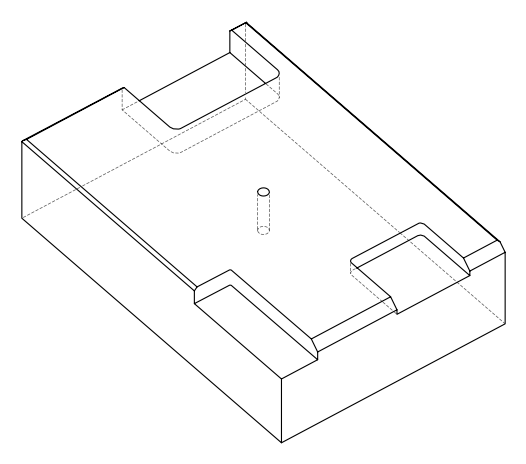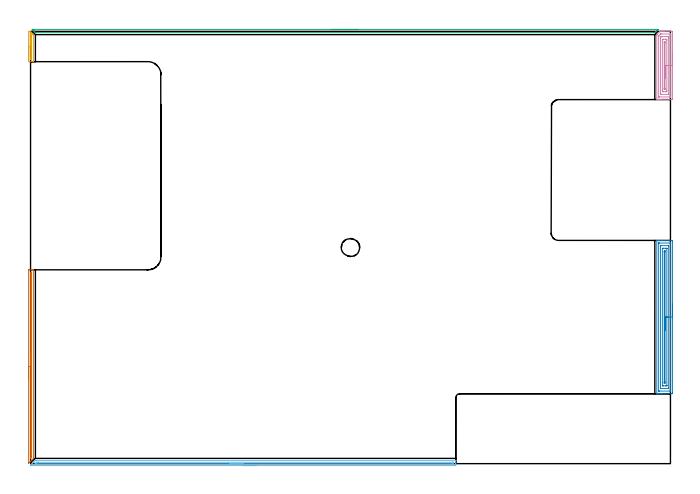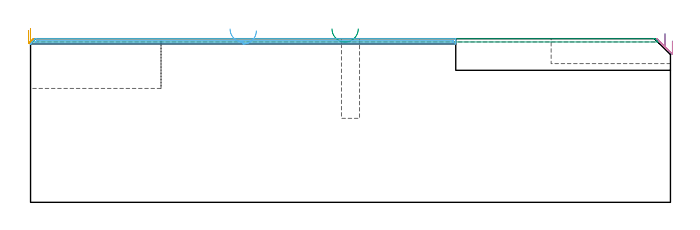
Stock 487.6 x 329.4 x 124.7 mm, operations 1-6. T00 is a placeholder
(PLAN: 11 operations, 5 tool changes, 176.6 min)
(1 AREA_MILL | FG_CHAMFER_SURFACE | UGT0205_001 | 2.48 min | 1030 mm3)
(2 AREA_MILL_1 | FG_CHAMFER_SURFACE_1 | UGT0205_001 | 4.86 min | 9191 mm3)
(3 AREA_MILL_2 | FG_CHAMFER_SURFACE_2 | UGT0205_001 | 3.96 min | 1498 mm3)
(4 AREA_MILL_3 | FG_CHAMFER_SURFACE_3 | UGT0205_001 | 2.26 min | 4132 mm3)
(5 AREA_MILL_4 | FG_CHAMFER_SURFACE_4 | UGT0205_001 | 0.51 min | 172 mm3)
(6 AREA_MILL_5 | FG_CHAMFER_SURFACE_5 | UGT0205_001 | 5.32 min | 2595 mm3)
(7 MILL_CORNER_NOTCH_RECTANGULAR | CORNER_NOTCH_RECTANGULAR | NXT0201_008 | Follow Part, ap 1.5, ae 75% | 76.95 min | 209597 mm3)
(8 MILL_SLOT | SLOT_PARTIAL_RECTANGULAR | NXT0201_010 | Follow Part, ap 2.5, ae 75% | 32.47 min | 184105 mm3)
(9 MILL_SLOT_1 | SLOT_PARTIAL_RECTANGULAR_1 | NXT0201_012 | Follow Part, ap 4, ae 75% | 46.11 min | 595934 mm3)
(10 MILL_BLIND_HOLE_FROM_SOLID_MATERIAL | STEP1POCKET | NXT0201_010 | Spiral | 1.45 min | 9004 mm3)
(11 BORE_BLIND_HOLE | STEP1POCKET | UGT0332_073 | 0.25 min | 17 mm3)
(TOOL UGT0205_001 | Chamfer Mill 20 x 3 x 45 deg. | D20 FL50 Z2)
(TOOL NXT0201_008 | ENDMILL 6mm [2P460-0600-NA 1630] | D6 FL26 Z6)
(TOOL NXT0201_010 | ENDMILL 10mm [2P460-1000-NA 1630] | D10 FL30 Z6)
(TOOL NXT0201_012 | ENDMILL 16mm [2P460-1600-NA 1630] | D16 FL38 Z6)
(TOOL UGT0332_073 | 13.8 mm Rough Boring Bar | D13.8)
(OP 1 AREA_MILL)
G17 G21 G94 G90
T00 M6
G54
G17 G0 G90 X-1.5 Y64. S1061 M3
G43 Z134.7 H0
Z131.
G94 G1 Y64.038 Z130.128 F250.
Y64.152 Z129.263
Y64.341 Z128.412
Y64.603 Z127.58
Y64.937 Z126.774
Y65.34 Z126.
Y65.809 Z125.264
Y66.34 Z124.572
Y66.929 Z123.929
Y67.572 Z123.34
Y68.264 Z122.808
Y69. Z122.34
Y69.774 Z121.937
Y70.58 Z121.603
Y71.412 Z121.341
Y72.264 Z121.152
Y73.128 Z121.038
Y74. Z121.
Y147.107
X-1.498 Y147.292 Z121.002
X-1.491 Y147.698 Z121.005
X-1.272 Y147.7 Z121.226
X-0.98 Z121.517
X0.793 Z123.288
X1.378 Z123.877
X1.857 Z124.356
X2.176 Y147.693 Z124.667
X2.197 Y147.69 Z124.688
X2.2 Y147.553 Z124.7
Y4.459
X2.193 Y3.994 Z124.692
X0.876 Y2.676 Z123.376
X-0.461 Y1.339 Z122.038
X-1.352 Y0.447 Z121.146
X-1.423 Y0.378 Z121.075
X-1.491 Y0.314 Z121.005
X-1.498 Y0.409 Z121.001
X-1.5 Y0.447 Z121.
Y74.
X-0.086 Z122.414
Y145.317
X-0.082 Y145.543 Z122.418
X-0.079 Y145.651 Z122.421
X-0.072 Y145.69 Z122.428
X-0.023 Y145.693 Z122.477
X0.163 Y145.698 Z122.663
X0.42 Y145.7 Z122.92
X0.653 Y145.697 Z123.153
X0.74 Y145.694 Z123.24
X0.774 Y145.69 Z123.274
X0.779 Y145.651 Z123.279
X0.782 Y145.546 Z123.282
X0.786 Y145.332 Z123.286
Y5.358
X0.784 Y5.127 Z123.284
X0.782 Y5.072 Z123.282
X0.779 Y5.049 Z123.279
X0.763 Y5.025 Z123.263
X0.68 Y4.936 Z123.18
X0.502 Y4.752 Z123.002
X0.058 Y4.307 Z122.558
X-0.03 Y4.222 Z122.47
X-0.055 Y4.2 Z122.445
X-0.073 Y4.186 Z122.427
X-0.079 Y4.251 Z122.421
X-0.086 Y4.451 Z122.414
Y4.459
Y74.
Y74.872 Z122.452
Y75.737 Z122.566
Y76.588 Z122.755
Y77.42 Z123.017
Y78.226 Z123.351
Y79. Z123.754
Y79.736 Z124.223
Y80.428 Z124.754
Y81.071 Z125.343
Y81.66 Z125.986
Y82.192 Z126.678
Y82.66 Z127.414
Y83.063 Z128.188
Y83.397 Z128.994
Y83.659 Z129.826
Y83.848 Z130.678
Y83.962 Z131.543
Y84. Z132.414
G0 Z134.7
M5
M2
(OP 2 AREA_MILL_1)
G17 G21 G94 G90
T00 M6
G54
G17 G0 G90 X489.1 Y121.7 S1061 M3
G43 Z134.7 H0
Z122.8
G94 G1 Y121.662 Z121.928 F250.
Y121.548 Z121.064
Y121.359 Z120.212
Y121.097 Z119.38
Y120.763 Z118.574
Y120.36 Z117.8
Y119.892 Z117.064
Y119.36 Z116.372
Y118.771 Z115.729
Y118.128 Z115.14
Y117.436 Z114.608
Y116.7 Z114.14
Y115.926 Z113.737
Y115.12 Z113.403
Y114.288 Z113.141
Y113.437 Z112.952
Y112.572 Z112.838
Y111.7 Z112.8
Y53.867
X489.096 Y53.571 Z112.802
X489.091 Y53.31 Z112.805
X488.825 Y53.3 Z113.072
X481.366 Z120.528
X480.72 Z121.178
X480.474 Z121.423
X478.69 Z123.205
X478.199 Z123.7
X477.798 Z124.1
X477.529 Z124.369
X477.211 Z124.68
X477.203 Y53.307 Z124.688
X477.2 Y53.422 Z124.7
Y169.978
X477.203 Y170.09 Z124.688
X477.24 Y170.093 Z124.652
X477.53 Y170.1 Z124.369
X478.199 Z123.7
X478.69 Z123.205
X480.72 Z121.178
X481.366 Z120.528
X488.502 Z113.395
X488.827 Y170.098 Z113.07
X489.091 Y170.09 Z112.805
X489.099 Y169.826 Z112.799
X489.1 Y111.7 Z112.8
X487.686 Z114.214
X487.685 Y55.495 Z114.215
X487.681 Y55.344 Z114.219
X487.679 Y55.308 Z114.221
X487.674 Y55.305 Z114.226
X487.653 Y55.302 Z114.247
X487.61 Y55.3 Z114.29
X487.065 Z114.835
X479.037 Y55.301 Z122.863
X478.69 Y55.307 Z123.21
X478.643 Y55.31 Z123.257
X478.621 Y55.324 Z123.279
X478.618 Y55.419 Z123.282
X478.615 Y55.571 Z123.285
Y167.905
X478.619 Y168.056 Z123.281
X478.621 Y168.092 Z123.279
X478.626 Y168.095 Z123.274
X478.647 Y168.098 Z123.253
X478.69 Y168.1 Z123.21
X479.235 Z122.665
X487.263 Y168.099 Z114.637
X487.61 Y168.093 Z114.29
X487.657 Y168.09 Z114.243
X487.679 Y168.076 Z114.221
X487.682 Y167.981 Z114.218
X487.685 Y167.829 Z114.215
X487.686 Y111.7 Z114.214
X486.272 Z115.628
X486.271 Y57.872 Z115.629
X486.267 Y57.426 Z115.633
X486.265 Y57.325 Z115.635
X486.079 Y57.308 Z115.821
X485.952 Y57.301 Z115.948
X480.348 Z121.552
X480.095 Y57.307 Z121.805
X480.034 Y57.312 Z121.866
X480.032 Y57.325 Z121.868
X480.029 Y57.363 Z121.871
Y165.528
X480.033 Y165.974 Z121.867
X480.035 Y166.075 Z121.865
X480.221 Y166.092 Z121.679
X480.349 Y166.099 Z121.551
X485.952 Z115.948
X486.205 Y166.093 Z115.695
X486.266 Y166.088 Z115.634
X486.268 Y166.075 Z115.632
X486.271 Y166.037 Z115.629
X486.272 Y111.7 Z115.628
X484.857 Z117.043
Y59.485
X484.856 Y59.384 Z117.044
X484.853 Y59.334 Z117.047
X484.851 Y59.315 Z117.049
X484.832 Y59.307 Z117.068
X484.042 Y59.3 Z117.858
X483.947 Z117.953
X482.258 Z119.642
X482.163 Z119.737
X481.458 Y59.31 Z120.442
X481.449 Y59.315 Z120.451
X481.446 Y59.332 Z120.454
X481.444 Y59.377 Z120.456
X481.443 Y59.469 Z120.457
Y59.652
Y163.915
X481.444 Y164.016 Z120.456
X481.447 Y164.066 Z120.453
X481.449 Y164.085 Z120.451
X481.468 Y164.093 Z120.432
X482.258 Y164.1 Z119.642
X482.353 Z119.547
X484.042 Z117.858
X484.137 Z117.763
X484.842 Y164.09 Z117.058
X484.851 Y164.085 Z117.049
X484.854 Y164.068 Z117.046
X484.856 Y164.023 Z117.044
X484.857 Y163.931 Z117.043
Y163.748
Y111.7
X483.443 Z118.457
Y62.473
X483.441 Y61.875 Z118.459
X483.438 Y61.588 Z118.462
X483.431 Y61.31 Z118.469
X483.15 Y61.307 Z118.75
X482.958 Z118.942
X482.89 Y61.31 Z119.01
X482.864 Y61.324 Z119.036
X482.862 Y61.388 Z119.038
X482.859 Y61.583 Z119.041
X482.857 Y61.875 Z119.043
Y62.167
Y160.927
X482.859 Y161.525 Z119.041
X482.862 Y161.812 Z119.038
X482.869 Y162.09 Z119.031
X483.15 Y162.094 Z118.75
X483.342 Y162.093 Z118.558
X483.41 Y162.09 Z118.49
X483.436 Y162.076 Z118.464
X483.438 Y162.012 Z118.462
X483.441 Y161.817 Z118.459
X483.443 Y161.525 Z118.457
Y161.233
Y111.7
Y110.828 Z118.495
Y109.964 Z118.609
Y109.112 Z118.798
Y108.28 Z119.06
Y107.474 Z119.394
Y106.7 Z119.797
Y105.964 Z120.265
Y105.272 Z120.796
Y104.629 Z121.386
Y104.04 Z122.029
Y103.509 Z122.721
Y103.04 Z123.457
Y102.637 Z124.231
Y102.303 Z125.037
Y102.041 Z125.869
Y101.852 Z126.72
Y101.738 Z127.585
Y101.7 Z128.457
G0 Z134.7
M5
M2
(OP 3 AREA_MILL_2)
G17 G21 G94 G90
T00 M6
G54
G17 G0 G90 X229.7 Y330.9 S1061 M3
G43 Z134.7 H0
Z132.2
G94 G1 X229.738 Z131.328 F250.
X229.852 Z130.463
X230.041 Z129.612
X230.303 Z128.78
X230.637 Z127.974
X231.04 Z127.2
X231.509 Z126.464
X232.04 Z125.772
X232.629 Z125.129
X233.272 Z124.539
X233.964 Z124.008
X234.7 Z123.54
X235.474 Z123.137
X236.28 Z122.803
X237.112 Z122.541
X237.964 Z122.352
X238.828 Z122.238
X239.7 Z122.2
X478.166 Y330.899 Z122.199
X478.183 Y330.894 Z122.203
X478.166 Y330.869 Z122.229
X478.03 Y330.73 Z122.369
X477.57 Y330.269 Z122.83
X477.39 Y330.088 Z123.008
X476.886 Y329.586 Z123.514
X476.675 Y329.374 Z123.724
X476.515 Y329.212 Z123.883
X476.358 Y329.056 Z124.041
X476.228 Y328.927 Z124.171
X476.076 Y328.774 Z124.321
X475.781 Y328.483 Z124.616
X475.701 Y328.406 Z124.692
X474.887 Y328.4 Z124.7
X4.513
X3.712 Y328.405 Z124.693
X3.698 Y328.406 Z124.692
X3.619 Y328.482 Z124.616
X3.324 Y328.774 Z124.321
X3.172 Y328.927 Z124.171
X3.042 Y329.057 Z124.041
X2.885 Y329.212 Z123.883
X2.725 Y329.374 Z123.724
X2.613 Y329.486 Z123.612
X1.755 Y330.344 Z122.754
X1.201 Y330.898 Z122.201
X1.7 Y330.9 Z122.2
X239.7
X240.572 Z122.238
X241.437 Z122.352
X242.288 Z122.541
X243.12 Z122.803
X243.926 Z123.137
X244.7 Z123.54
X245.436 Z124.008
X246.128 Z124.539
X246.771 Z125.129
X247.36 Z125.772
X247.892 Z126.464
X248.36 Z127.2
X248.763 Z127.974
X249.097 Z128.78
X249.359 Z129.612
X249.548 Z130.463
X249.662 Z131.328
X249.7 Z132.2
G0 Z134.7
M5
M2
(OP 4 AREA_MILL_3)
G17 G21 G94 G90
T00 M6
G54
G17 G0 G90 X489.1 Y313.4 S1061 M3
G43 Z134.7 H0
Z122.8
G94 G1 Y313.362 Z121.928 F250.
Y313.248 Z121.064
Y313.059 Z120.212
Y312.797 Z119.38
Y312.463 Z118.574
Y312.06 Z117.8
Y311.592 Z117.064
Y311.06 Z116.372
Y310.471 Z115.729
Y309.828 Z115.14
Y309.136 Z114.609
Y308.4 Z114.14
Y307.626 Z113.737
Y306.82 Z113.403
Y305.988 Z113.141
Y305.136 Z112.952
Y304.272 Z112.838
Y303.4 Z112.8
Y277.992
X489.097 Y277.696 Z112.801
X489.091 Y277.41 Z112.806
X488.801 Y277.4 Z113.096
X480.474 Z121.42
X479.875 Z122.022
X479.582 Z122.314
X478.983 Z122.913
X478.69 Z123.205
X478.104 Z123.795
X477.798 Z124.101
X477.593 Z124.306
X477.25 Z124.641
X477.211 Z124.68
X477.202 Y277.408 Z124.688
X477.2 Y277.546 Z124.7
Y326.133
X477.205 Y326.906 Z124.691
X477.325 Y327.025 Z124.575
X477.352 Y327.053 Z124.546
X479.582 Y329.283 Z122.316
X479.664 Y329.365 Z122.233
X479.69 Y329.39 Z122.206
X479.914 Y329.4 Z121.982
X480.168 Z121.731
X480.78 Z121.119
X481.366 Z120.529
X482.551 Z119.346
X483.15 Z118.744
X488.502 Z113.395
X488.803 Y329.398 Z113.094
X489.092 Y329.39 Z112.806
X489.099 Y329.102 Z112.799
X489.1 Y303.4 Z112.8
X487.686 Z114.214
X487.685 Y279.7 Z114.215
X487.684 Y279.623 Z114.216
X487.679 Y279.472 Z114.221
X487.674 Y279.409 Z114.226
X487.656 Y279.406 Z114.244
X487.61 Y279.404 Z114.29
X487.093 Y279.4 Z114.807
X479.065 Y279.401 Z122.835
X478.69 Y279.404 Z123.21
X478.638 Y279.407 Z123.262
X478.627 Y279.409 Z123.273
X478.621 Y279.447 Z123.279
X478.618 Y279.547 Z123.282
X478.615 Y279.699 Z123.285
X478.614 Y279.775 Z123.286
X478.615 Y325.394 Z123.285
X478.617 Y325.546 Z123.283
X478.621 Y325.845 Z123.279
X478.69 Y325.928 Z123.21
X478.789 Y326.035 Z123.111
X478.884 Y326.133 Z123.016
X479.775 Y327.025 Z122.125
X480.129 Y327.37 Z121.771
X480.15 Y327.388 Z121.75
X480.193 Y327.392 Z121.707
X480.287 Y327.396 Z121.613
X480.474 Y327.399 Z121.426
X487.235 Y327.4 Z114.665
X487.61 Y327.396 Z114.29
X487.662 Y327.393 Z114.238
X487.673 Y327.391 Z114.227
X487.679 Y327.353 Z114.221
X487.682 Y327.253 Z114.218
X487.685 Y327.101 Z114.215
X487.686 Y327.025 Z114.214
Y303.4
X486.272 Z115.628
X486.271 Y281.558 Z115.629
X486.27 Y281.447 Z115.63
X486.268 Y281.421 Z115.632
X486.266 Y281.414 Z115.634
X486.247 Y281.41 Z115.653
X486.142 Y281.404 Z115.758
X485.984 Y281.4 Z115.916
X480.632 Y281.401 Z121.268
X480.474 Y281.403 Z121.426
X480.316 Y281.408 Z121.584
X480.035 Y281.419 Z121.865
X480.033 Y281.558 Z121.867
X480.03 Y282.002 Z121.87
X480.029 Y282.45 Z121.871
X480.028 Y282.895 Z121.872
X480.029 Y323.904 Z121.871
X480.031 Y324.35 Z121.869
X480.034 Y324.79 Z121.866
X480.046 Y324.835 Z121.854
X480.076 Y324.869 Z121.824
X480.156 Y324.953 Z121.744
X480.441 Y325.242 Z121.459
X480.458 Y325.258 Z121.442
X480.474 Y325.274 Z121.426
X480.573 Y325.362 Z121.327
X480.614 Y325.39 Z121.286
X480.658 Y325.393 Z121.242
X480.841 Y325.397 Z121.059
X481.208 Y325.4 Z120.692
X481.366 Z120.534
X484.776 Z117.124
X485.668 Z116.232
X485.826 Y325.397 Z116.074
X485.984 Y325.393 Z115.916
X486.265 Y325.381 Z115.635
X486.267 Y325.242 Z115.633
X486.27 Y324.798 Z115.63
X486.271 Y324.35 Z115.629
Y323.905
X486.272 Y303.4 Z115.628
X484.857 Z117.043
Y284.233
X484.85 Y283.425 Z117.05
X484.042 Y283.401 Z117.858
X483.983 Y283.4 Z117.917
X482.258 Z119.642
X482.199 Z119.701
X481.45 Y283.425 Z120.45
X481.443 Y284.156 Z120.457
Y322.567
X481.45 Y323.375 Z120.45
X482.258 Y323.399 Z119.642
X482.317 Y323.4 Z119.583
X484.042 Z117.858
X484.101 Z117.799
X484.85 Y323.375 Z117.05
X484.857 Y322.644 Z117.043
Y303.4
X483.443 Z118.457
X483.442 Y286.016 Z118.458
X483.441 Y285.725 Z118.459
X483.436 Y285.431 Z118.464
X483.433 Y285.409 Z118.467
X483.419 Y285.406 Z118.481
X483.381 Y285.403 Z118.519
X483.304 Y285.401 Z118.596
X483.15 Z118.75
X482.87 Y285.404 Z119.03
X482.862 Y285.412 Z119.038
X482.86 Y285.414 Z119.04
X482.857 Y286.016 Z119.043
Y286.309
X482.858 Y320.784 Z119.042
X482.859 Y321.075 Z119.041
X482.864 Y321.369 Z119.036
X482.867 Y321.391 Z119.033
X482.881 Y321.394 Z119.019
X482.919 Y321.397 Z118.981
X482.996 Y321.399 Z118.904
X483.15 Z118.75
X483.43 Y321.396 Z118.47
X483.438 Y321.388 Z118.462
X483.44 Y321.386 Z118.46
X483.443 Y320.784 Z118.457
Y320.491
Y303.4
Y302.528 Z118.495
Y301.664 Z118.609
Y300.812 Z118.798
Y299.98 Z119.06
Y299.174 Z119.394
Y298.4 Z119.797
Y297.664 Z120.265
Y296.972 Z120.796
Y296.329 Z121.386
Y295.74 Z122.029
Y295.208 Z122.721
Y294.74 Z123.457
Y294.337 Z124.231
Y294.003 Z125.037
Y293.741 Z125.869
Y293.552 Z126.72
Y293.438 Z127.585
Y293.4 Z128.457
G0 Z134.7
M5
M2
(OP 5 AREA_MILL_4)
G17 G21 G94 G90
T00 M6
G54
G17 G0 G90 X-1.5 Y307.85 S1061 M3
G43 Z134.7 H0
Z131.
G94 G1 Y307.888 Z130.128 F250.
Y308.002 Z129.263
Y308.191 Z128.412
Y308.453 Z127.58
Y308.787 Z126.774
Y309.19 Z126.
Y309.658 Z125.264
Y310.19 Z124.572
Y310.779 Z123.929
Y311.422 Z123.34
Y312.114 Z122.808
Y312.85 Z122.34
Y313.624 Z121.937
Y314.43 Z121.603
Y315.262 Z121.341
Y316.114 Z121.152
Y316.978 Z121.038
Y317.85 Z121.
Y329.166
X-1.495 Y329.348 Z121.005
X-1.492 Y329.399 Z121.006
X-0.366 Z122.132
X-0.315 Y329.394 Z122.183
X-0.301 Y329.39 Z122.196
X-0.247 Y329.348 Z122.251
X-0.093 Y329.196 Z122.402
X0.061 Y329.04 Z122.559
X0.195 Y328.906 Z122.693
X0.35 Y328.752 Z122.845
X0.506 Y328.596 Z123.003
X0.637 Y328.464 Z123.135
X0.793 Y328.309 Z123.288
X0.95 Y328.151 Z123.448
X1.08 Y328.022 Z123.577
X1.236 Y327.866 Z123.731
X1.394 Y327.707 Z123.892
X1.522 Y327.579 Z124.02
X1.68 Y327.423 Z124.175
X1.838 Y327.263 Z124.336
X1.964 Y327.137 Z124.462
X2.123 Y326.98 Z124.618
X2.157 Y326.943 Z124.652
X2.196 Y326.895 Z124.689
X2.2 Y326.695 Z124.7
Y306.352
X2.195 Y306.31 Z124.693
X2.078 Y306.3 Z124.577
X-1.229 Z121.269
X-1.494 Y306.31 Z121.005
X-1.496 Y306.322 Z121.003
X-1.5 Y306.352 Z121.
Y317.85
X-0.086 Z122.414
Y326.245
X-0.08 Y326.681 Z122.42
X-0.079 Y326.716 Z122.421
X-0.045 Y326.688 Z122.455
X0.01 Y326.639 Z122.51
X0.595 Y326.055 Z123.095
X0.676 Y325.972 Z123.176
X0.74 Y325.904 Z123.24
X0.779 Y325.86 Z123.279
X0.78 Y325.81 Z123.28
X0.786 Y325.376 Z123.286
Y308.57
X0.784 Y308.343 Z123.284
X0.782 Y308.317 Z123.282
X0.781 Y308.311 Z123.281
X0.721 Y308.307 Z123.221
X0.53 Y308.302 Z123.03
X0.019 Y308.3 Z122.519
X-0.014 Y308.301 Z122.486
X-0.045 Y308.305 Z122.455
X-0.074 Y308.309 Z122.426
X-0.079 Y308.348 Z122.421
X-0.086 Y308.555 Z122.414
Y308.563
Y317.85
Y318.722 Z122.452
Y319.586 Z122.566
Y320.438 Z122.755
Y321.27 Z123.017
Y322.076 Z123.351
Y322.85 Z123.754
Y323.586 Z124.223
Y324.278 Z124.754
Y324.921 Z125.343
Y325.51 Z125.986
Y326.042 Z126.678
Y326.51 Z127.414
Y326.913 Z128.188
Y327.247 Z128.994
Y327.509 Z129.826
Y327.698 Z130.678
Y327.812 Z131.543
Y327.85 Z132.414
G0 Z134.7
M5
M2
(OP 6 AREA_MILL_5)
G17 G21 G94 G90
T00 M6
G54
G17 G0 G90 X172.034 Y-1.5 S1061 M3
G43 Z134.7 H0
Z130.7
G94 G1 X171.996 Z129.828 F250.
X171.882 Z128.964
X171.693 Z128.112
X171.431 Z127.28
X171.097 Z126.474
X170.694 Z125.7
X170.226 Z124.964
X169.695 Z124.272
X169.105 Z123.629
X168.462 Z123.04
X167.77 Z122.509
X167.034 Z122.04
X166.26 Z121.637
X165.454 Z121.303
X164.622 Z121.041
X163.771 Z120.852
X162.906 Z120.738
X162.034 Z120.7
X0.571
X0.26 Y-1.499 Z120.701
X0.124 Y-1.496 Z120.704
X0.07 Y-1.493 Z120.707
X0.06 Y-1.487 Z120.712
X0.001 Y-1.432 Z120.767
X-0.048 Y-1.366 Z120.832
X-0.043 Y-1.346 Z120.852
X0. Y-1.257 Z120.941
X0.015 Y-1.236 Z120.962
X0.097 Y-1.117 Z121.081
X0.124 Y-1.084 Z121.113
X0.936 Y-0.272 Z121.928
X1.168 Y-0.038 Z122.159
X1.272 Y0.066 Z122.264
X1.466 Y0.259 Z122.459
X1.551 Y0.345 Z122.545
X1.704 Y0.5 Z122.697
X2.341 Y1.138 Z123.338
X2.569 Y1.368 Z123.564
X3.131 Y1.93 Z124.129
X3.651 Y2.449 Z124.649
X3.699 Y2.493 Z124.693
X4.148 Y2.5 Z124.7
X323.818
X323.99 Y2.497 Z124.689
X323.997 Y2.394 Z124.586
X324. Y2.285 Z124.484
Y2.077 Z124.277
Y1.368 Z123.563
Y0.146 Z122.342
Y-0.368 Z121.826
Y-0.979 Z121.216
X323.996 Y-1.236 Z120.959
X323.99 Y-1.494 Z120.702
X323.64 Y-1.498 Z120.7
X323.37 Y-1.5
X162.034
Y-0.086 Z122.114
X3.63 Y-0.085 Z122.115
X3.587 Y-0.083 Z122.117
X3.58 Y-0.081 Z122.119
Y-0.08 Z122.12
X3.592 Y-0.065 Z122.135
X3.659 Y0.004 Z122.204
X3.711 Y0.057 Z122.257
X4.148 Y0.495 Z122.695
X4.596 Y0.934 Z123.134
X4.746 Y1.079 Z123.279
X5.042 Y1.082 Z123.282
X5.334 Y1.085 Z123.285
X5.936 Y1.086 Z123.286
X6.227
X321.582 Y1.085 Z123.285
X321.875 Y1.084 Z123.284
X321.952 Y1.081 Z123.281
X321.985 Y1.079 Z123.279
X321.99 Y1.063 Z123.263
X321.997 Y0.966 Z123.166
X321.999 Y0.5 Z122.7
X321.997 Y0.097 Z122.297
X321.991 Y-0.04 Z122.16
X321.987 Y-0.079 Z122.121
X321.958 Y-0.081 Z122.119
X321.884 Y-0.083 Z122.117
X321.582 Y-0.085 Z122.115
X321.291 Y-0.086 Z122.114
X162.034
X161.163 Z122.152
X160.298 Z122.266
X159.446 Z122.455
X158.614 Z122.717
X157.808 Z123.051
X157.034 Z123.454
X156.298 Z123.923
X155.606 Z124.454
X154.963 Z125.043
X154.374 Z125.686
X153.843 Z126.378
X153.374 Z127.114
X152.971 Z127.888
X152.637 Z128.694
X152.375 Z129.526
X152.186 Z130.378
X152.072 Z131.243
X152.034 Z132.114
G0 Z134.7
M5
M2
